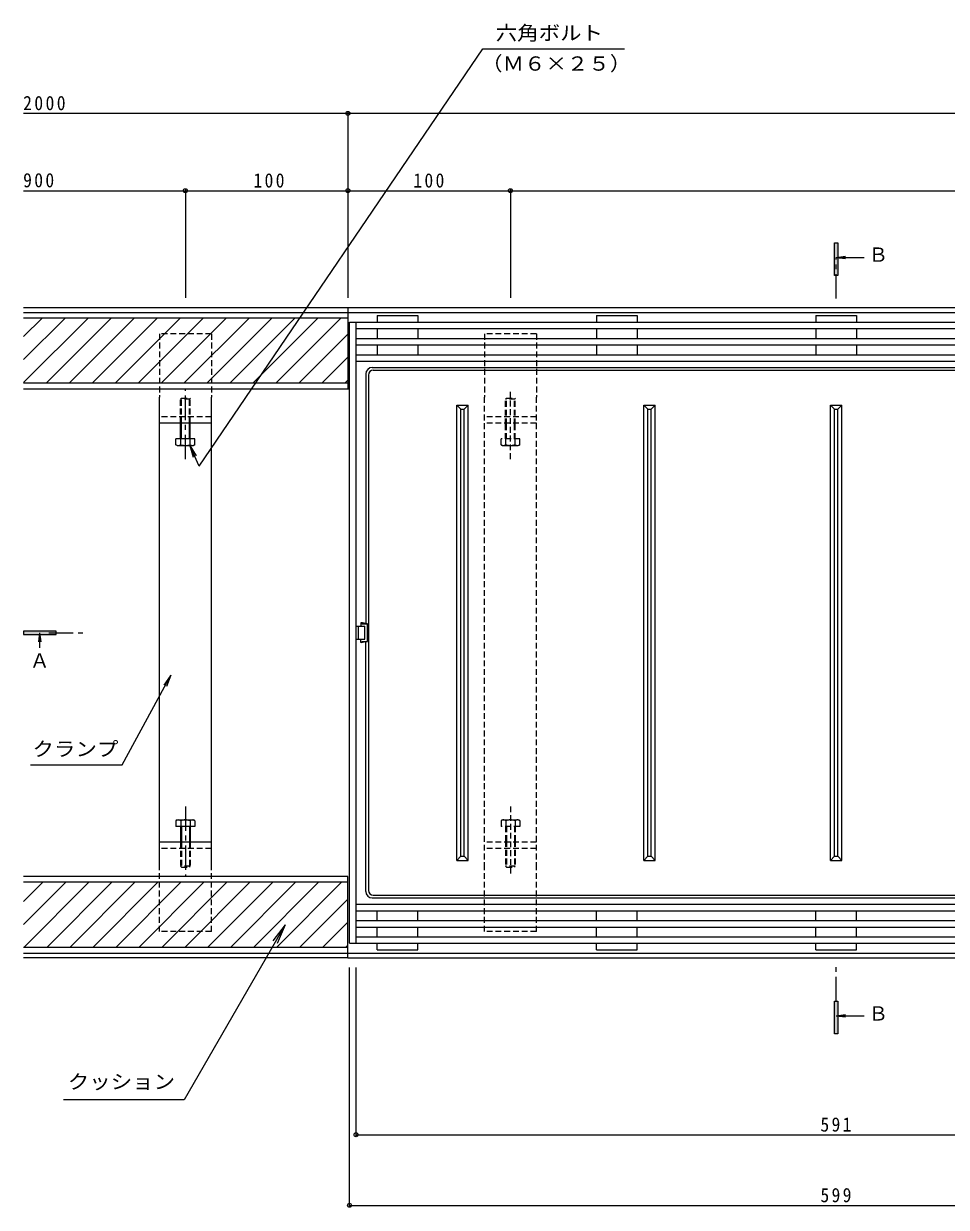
# Model space of a CAD drawing. Units: millimetres at full size, sheet at 1:3. Extents: x -1129 to 1149, y -824 to 763.
# Drawn here: x -1129 to -561, y -22 to 706 of the extents above; entities that cross this region are included whole.
import ezdxf
from ezdxf.enums import TextEntityAlignment as Align

# ---------------------------------------------------------------- set-up
doc = ezdxf.new("R2010")
doc.units = ezdxf.units.MM
doc.header["$LTSCALE"] = 3
doc.header["$PDMODE"] = 32
doc.header["$PDSIZE"] = 2.4
doc.linetypes.add('CHAIN1', pattern=[8, 5, -1, 1, -1])
doc.linetypes.add('DASHED1', pattern=[1.8, 1.2, -0.6])
for name, color, linetype, lineweight in [('4-0', 7, 'Continuous', 9), ('4-1', 7, 'Continuous', 9), ('4-2', 3, 'Continuous', 9), ('4-4', 7, 'Continuous', 9), ('4-5', 7, 'Continuous', 9), ('4-6', 6, 'Continuous', 5), ('4-8', 3, 'Continuous', 9), ('4-C', 2, 'DASHED1', 9)]:
    doc.layers.add(name, color=color, linetype=linetype, lineweight=lineweight)
doc.styles.add('ＭＳ ゴシック', font='')
doc.styles.get('ＭＳ ゴシック').set_extended_font_data('MS Gothic')

msp = doc.modelspace()

# ---------------------------------------------------------------- linework, layer by layer
at = {"layer": '4-0'}
for p, q in [((-929.126, 531.089), (-929.126, 481.089)), ((-1128.626, 481.089), (-928.626, 481.089)), ((-929.126, 131.089), (-929.126, 181.089)), ((-929.126, 131.089), (-1128.626, 131.089))]:
    msp.add_line(p, q, dxfattribs=at)
at = {"layer": '4-1'}
for p, q in [((-1128.626, 531.089), (-929.126, 531.089)), ((-1128.626, 528.089), (-929.126, 528.089)), ((-929.126, 531.089), (-129.126, 531.089)), ((-929.126, 528.089), (-129.126, 528.089)), ((-929.126, 181.089), (-1128.626, 181.089)), ((-1128.626, 134.089), (-929.126, 134.089)), ((-929.126, 134.089), (-129.126, 134.089)), ((-929.126, 131.089), (-129.126, 131.089))]:
    msp.add_line(p, q, dxfattribs=at)
at = {"layer": '4-2'}
for p, q in [((-911.126, 526.089), (-886.126, 526.089)), ((-911.126, 526.089), (-911.126, 522.089)), ((-886.126, 526.089), (-886.126, 522.089)), ((-776.126, 526.089), (-751.126, 526.089)), ((-776.126, 526.089), (-776.126, 522.089)), ((-751.126, 526.089), (-751.126, 522.089)), ((-641.126, 526.089), (-616.126, 526.089)), ((-641.126, 526.089), (-641.126, 522.089)), ((-616.126, 526.089), (-616.126, 522.089)), ((-924.126, 140.089), (-924.126, 522.089)), ((-924.126, 518.089), (-333.125, 518.089)), ((-911.126, 518.089), (-911.126, 512.089)), ((-886.126, 518.089), (-886.126, 512.089)), ((-776.126, 518.089), (-776.126, 512.089)), ((-751.126, 518.089), (-751.126, 512.089)), ((-641.126, 518.089), (-641.126, 512.089)), ((-616.126, 518.089), (-616.126, 512.089)), ((-924.126, 512.089), (-333.125, 512.089)), ((-924.126, 508.089), (-333.125, 508.089)), ((-911.126, 508.089), (-911.126, 502.089)), ((-886.126, 508.089), (-886.126, 502.089)), ((-776.126, 508.089), (-776.126, 502.089)), ((-751.126, 508.089), (-751.126, 502.089)), ((-641.126, 508.089), (-641.126, 502.089)), ((-616.126, 508.089), (-616.126, 502.089)), ((-924.126, 502.089), (-333.125, 502.089)), ((-924.126, 498.089), (-333.125, 498.089)), ((-918.108, 490.22), (-918.108, 336.755)), ((-916.537, 489.57), (-916.537, 172.609)), ((-914.108, 494.22), (-343.143, 494.22)), ((-913.537, 492.57), (-343.715, 492.57)), ((-862.126, 471.089), (-855.126, 471.089)), ((-862.126, 191.089), (-862.126, 471.089)), ((-862.126, 471.089), (-859.626, 468.589)), ((-859.626, 468.589), (-857.626, 468.589)), ((-859.626, 193.589), (-859.626, 468.589)), ((-855.126, 471.089), (-857.626, 468.589)), ((-857.626, 193.589), (-857.626, 468.589)), ((-855.126, 191.089), (-855.126, 471.089)), ((-747.126, 471.089), (-740.126, 471.089)), ((-747.126, 191.089), (-747.126, 471.089)), ((-747.126, 471.089), (-744.626, 468.589)), ((-744.626, 468.589), (-742.626, 468.589)), ((-744.626, 193.589), (-744.626, 468.589)), ((-740.126, 471.089), (-742.626, 468.589)), ((-742.626, 193.589), (-742.626, 468.589)), ((-740.126, 191.089), (-740.126, 471.089)), ((-632.126, 191.089), (-632.126, 471.089)), ((-632.126, 471.089), (-625.126, 471.089)), ((-629.626, 193.589), (-629.626, 468.589)), ((-625.126, 471.089), (-627.626, 468.589)), ((-627.626, 193.589), (-627.626, 468.589)), ((-625.126, 191.089), (-625.126, 471.089)), ((-924.126, 335.089), (-918.626, 335.089)), ((-922.626, 327.089), (-922.626, 335.089)), ((-921.116, 337.089), (-921.116, 335.089)), ((-918.626, 327.089), (-918.626, 335.089)), ((-917.108, 325.589), (-917.108, 336.589)), ((-924.126, 327.089), (-918.626, 327.089)), ((-921.116, 325.089), (-921.116, 327.089)), ((-918.108, 171.959), (-918.108, 325.423)), ((-862.126, 191.089), (-859.626, 193.589)), ((-862.126, 191.089), (-855.126, 191.089)), ((-859.626, 193.589), (-857.626, 193.589)), ((-855.126, 191.089), (-857.626, 193.589)), ((-747.126, 191.089), (-744.626, 193.589)), ((-747.126, 191.089), (-740.126, 191.089)), ((-744.626, 193.589), (-742.626, 193.589)), ((-740.126, 191.089), (-742.626, 193.589)), ((-632.126, 191.089), (-625.126, 191.089)), ((-625.126, 191.089), (-627.626, 193.589)), ((-914.108, 167.959), (-343.143, 167.959)), ((-913.537, 169.609), (-343.715, 169.609)), ((-924.126, 164.089), (-333.125, 164.089)), ((-924.126, 160.089), (-333.125, 160.089)), ((-924.126, 154.089), (-333.125, 154.089)), ((-911.126, 154.089), (-911.126, 160.089)), ((-886.126, 154.089), (-886.126, 160.089)), ((-776.126, 154.089), (-776.126, 160.089)), ((-751.126, 154.089), (-751.126, 160.089)), ((-641.126, 154.089), (-641.126, 160.089)), ((-616.126, 154.089), (-616.126, 160.089)), ((-924.126, 150.089), (-333.125, 150.089)), ((-911.126, 144.089), (-911.126, 150.089)), ((-886.126, 144.089), (-886.126, 150.089)), ((-776.126, 144.089), (-776.126, 150.089)), ((-751.126, 144.089), (-751.126, 150.089)), ((-641.126, 144.089), (-641.126, 150.089)), ((-616.126, 144.089), (-616.126, 150.089)), ((-928.126, 140.089), (-329.125, 140.089)), ((-924.126, 144.089), (-333.125, 144.089)), ((-911.126, 136.089), (-911.126, 140.089)), ((-886.126, 136.089), (-886.126, 140.089)), ((-776.126, 136.089), (-776.126, 140.089)), ((-751.126, 136.089), (-751.126, 140.089)), ((-641.126, 136.089), (-641.126, 140.089)), ((-616.126, 136.089), (-616.126, 140.089)), ((-911.126, 136.089), (-886.126, 136.089)), ((-776.126, 136.089), (-751.126, 136.089)), ((-641.126, 136.089), (-616.126, 136.089))]:
    msp.add_line(p, q, dxfattribs=at)
for points in [[(-928.126, 140.089), (-928.126, 522.089), (-329.125, 522.089)], [(-632.126, 471.089), (-629.626, 468.589), (-627.626, 468.589)], [(-632.126, 191.089), (-629.626, 193.589), (-627.626, 193.589)]]:
    msp.add_lwpolyline(points, dxfattribs=at)
for points in [[(-921.116, 337.089), (-920.116, 336.589), (-917.108, 336.589), (-920.116, 337.089)], [(-921.116, 325.089), (-920.116, 325.589), (-917.108, 325.589), (-920.116, 325.089)]]:
    msp.add_lwpolyline(points, close=True, dxfattribs=at)
for centre, radius, start, end in [((-914.108, 490.22), 4, 90, 180), ((-913.537, 489.57), 3, 90, 180), ((-914.108, 171.959), 4, 180, 270), ((-913.537, 172.609), 3, 180, 270)]:
    msp.add_arc(centre, radius, start, end, dxfattribs=at)
at = {"layer": '4-4'}
for p, q in [((-1128.626, 650.52), (-129.126, 650.52)), ((-929.126, 651.42), (-929.126, 537.089)), ((-1128.626, 602.924), (-929.126, 602.924)), ((-1029.126, 603.824), (-1029.126, 537.089)), ((-929.126, 602.924), (-129.126, 602.924)), ((-829.126, 603.824), (-829.126, 537.089)), ((-928.126, -22.009), (-928.126, 125.089)), ((-924.126, 21.423), (-924.126, 125.089)), ((-924.126, 22.323), (-333.125, 22.323)), ((-928.126, -21.109), (-329.125, -21.109))]:
    msp.add_line(p, q, dxfattribs=at)
for p in [(-929.126, 650.52), (-1029.126, 602.924), (-929.126, 602.924), (-829.126, 602.924), (-924.126, 22.323), (-928.126, -21.109)]:
    msp.add_point(p, dxfattribs=at)
at = {"layer": '4-5', "color": 4}
for p, q in [((-629.626, 550.854), (-629.626, 570.854)), ((-628.626, 561.883), (-623.021, 562.621)), ((-628.626, 561.883), (-623.021, 561.145)), ((-628.626, 561.883), (-611.41, 561.883)), ((-1128.626, 332.089), (-1128.626, 330.089)), ((-1108.626, 332.089), (-1128.626, 332.089)), ((-1128.626, 330.089), (-1108.626, 330.089)), ((-1118.86, 331.089), (-1119.595, 325.504)), ((-1118.86, 331.089), (-1118.124, 325.504)), ((-1118.86, 331.089), (-1118.86, 321.686)), ((-1108.626, 330.089), (-1108.626, 332.089)), ((-629.626, 84.454), (-629.626, 104.454)), ((-628.626, 95.53), (-623.021, 96.268)), ((-628.626, 95.53), (-623.021, 94.793)), ((-628.626, 95.53), (-611.41, 95.53))]:
    msp.add_line(p, q, dxfattribs=at)
at = {"layer": '4-5', "color": 4, "linetype": 'CHAIN1'}
for p, q in [((-628.626, 536.582), (-628.626, 561.883)), ((-1113.126, 331.089), (-1089.934, 331.089)), ((-628.626, 104.454), (-628.626, 125.589))]:
    msp.add_line(p, q, dxfattribs=at)
at = {"layer": '4-5'}
for p, q in [((-1026.463, 446.241), (-1024.248, 439.076)), ((-1038.047, 304.918), (-1040.724, 297.912)), ((-1124.318, 249.731), (-1067.925, 249.731)), ((-967.761, 151.502), (-975.371, 141.585)), ((-967.761, 151.502), (-972.545, 139.954))]:
    msp.add_line(p, q, dxfattribs=at)
for points in [[(-1020.657, 433.605), (-846.174, 690.092), (-758.878, 690.092)], [(-1020.657, 433.605), (-1026.463, 446.241), (-1022.469, 439.893)], [(-1067.925, 249.731), (-1038.047, 304.918), (-1042.446, 298.844)], [(-967.761, 151.502), (-1029.914, 43.85), (-1104.038, 43.85)]]:
    msp.add_lwpolyline(points, dxfattribs=at)
at = {"layer": '4-5', "color": 4}
for points in [[(-629.626, 570.854), (-627.626, 570.854), (-627.626, 550.854), (-629.626, 550.854)], [(-629.626, 104.454), (-627.626, 104.454), (-627.626, 84.454), (-629.626, 84.454)]]:
    msp.add_lwpolyline(points, dxfattribs=at)
for points in [[(-629.626, 570.854), (-629.626, 550.854), (-627.626, 570.854), (-627.626, 550.854)], [(-1108.626, 332.089), (-1108.626, 330.089), (-1128.626, 332.089), (-1128.626, 330.089)], [(-629.626, 104.454), (-629.626, 84.454), (-627.626, 104.454), (-627.626, 84.454)]]:
    msp.add_solid(points, dxfattribs=at)
at = {"layer": '4-6'}
for p, q in [((-1128.626, 484.932), (-1088.968, 524.589)), ((-1128.626, 499.074), (-1103.111, 524.589)), ((-1128.626, 513.216), (-1117.253, 524.589)), ((-929.126, 524.589), (-1128.626, 524.589)), ((-1114.826, 484.589), (-1074.826, 524.589)), ((-1100.684, 484.589), (-1060.684, 524.589)), ((-1086.542, 484.589), (-1046.542, 524.589)), ((-1072.4, 484.589), (-1032.4, 524.589)), ((-1058.258, 484.589), (-1018.258, 524.589)), ((-1044.116, 484.589), (-1004.116, 524.589)), ((-1029.973, 484.589), (-989.973, 524.589)), ((-1015.831, 484.589), (-975.831, 524.589)), ((-1001.689, 484.589), (-961.689, 524.589)), ((-987.547, 484.589), (-947.547, 524.589)), ((-973.405, 484.589), (-933.405, 524.589)), ((-929.126, 524.589), (-929.126, 484.589)), ((-959.263, 484.589), (-929.126, 514.726)), ((-945.121, 484.589), (-929.126, 500.584)), ((-929.126, 484.589), (-1128.626, 484.589)), ((-930.979, 484.589), (-929.126, 486.442)), ((-1128.626, 165.799), (-1116.836, 177.589)), ((-1128.626, 151.657), (-1102.694, 177.589)), ((-929.126, 177.589), (-1128.626, 177.589)), ((-1128.552, 137.589), (-1088.552, 177.589)), ((-1114.41, 137.589), (-1074.41, 177.589)), ((-1100.268, 137.589), (-1060.268, 177.589)), ((-1086.126, 137.589), (-1046.126, 177.589)), ((-1071.984, 137.589), (-1031.984, 177.589)), ((-1057.841, 137.589), (-1017.841, 177.589)), ((-1043.699, 137.589), (-1003.699, 177.589)), ((-1029.557, 137.589), (-989.557, 177.589)), ((-1015.415, 137.589), (-975.415, 177.589)), ((-1001.273, 137.589), (-961.273, 177.589)), ((-987.131, 137.589), (-947.131, 177.589)), ((-972.989, 137.589), (-932.989, 177.589)), ((-929.126, 137.589), (-929.126, 177.589)), ((-958.846, 137.589), (-929.126, 167.31)), ((-944.704, 137.589), (-929.126, 153.167)), ((-930.562, 137.589), (-929.126, 139.025)), ((-929.126, 137.589), (-1128.626, 137.589))]:
    msp.add_line(p, q, dxfattribs=at)
at = {"layer": '4-8', "linetype": 'DASHED1'}
for p, q in [((-1013.126, 514.889), (-1045.126, 514.889)), ((-1045.126, 514.889), (-1045.126, 475.889)), ((-1013.126, 514.889), (-1013.126, 475.889)), ((-845.126, 514.889), (-845.126, 475.889)), ((-813.126, 514.889), (-845.126, 514.889)), ((-813.126, 514.889), (-813.126, 475.889)), ((-845.126, 186.289), (-845.126, 475.889)), ((-813.126, 186.289), (-813.126, 475.889)), ((-1013.126, 463.889), (-1045.126, 463.889)), ((-813.126, 463.889), (-845.126, 463.889)), ((-813.126, 459.889), (-845.126, 459.889)), ((-1013.126, 198.289), (-1045.126, 198.289)), ((-813.126, 202.289), (-845.126, 202.289)), ((-813.126, 198.289), (-845.126, 198.289)), ((-1013.126, 147.289), (-1013.126, 186.289)), ((-845.126, 147.289), (-845.126, 186.289)), ((-813.126, 147.289), (-813.126, 186.289)), ((-813.126, 147.289), (-845.126, 147.289))]:
    msp.add_line(p, q, dxfattribs=at)
at = {"layer": '4-8'}
for p, q in [((-1045.126, 186.289), (-1045.126, 475.889)), ((-1013.126, 186.289), (-1013.126, 475.889)), ((-1013.126, 459.889), (-1045.126, 459.889)), ((-1013.126, 202.289), (-1045.126, 202.289))]:
    msp.add_line(p, q, dxfattribs=at)
at = {"layer": '4-8', "linetype": 'DASHED1'}
msp.add_lwpolyline([(-1013.126, 147.289), (-1045.126, 147.289), (-1045.126, 186.289)], dxfattribs=at)
at = {"layer": '4-C', "linetype": 'CHAIN1'}
for p, q in [((-1029.126, 437.88), (-1029.126, 480.774)), ((-1029.126, 224.298), (-1029.126, 181.404))]:
    msp.add_line(p, q, dxfattribs=at)
at = {"layer": '4-C'}
for p, q in [((-829.126, 437.88), (-829.126, 480.774)), ((-1031.584, 475.241), (-1032.126, 474.7)), ((-1026.126, 474.7), (-1032.126, 474.7)), ((-1032.126, 459.889), (-1032.126, 474.7)), ((-1031.584, 475.241), (-1026.667, 475.241)), ((-1031.584, 459.889), (-1031.584, 475.241)), ((-1026.667, 475.241), (-1026.126, 474.7)), ((-1026.667, 459.889), (-1026.667, 475.241)), ((-1026.126, 459.889), (-1026.126, 474.7)), ((-831.584, 475.241), (-832.126, 474.7)), ((-826.126, 474.7), (-832.126, 474.7)), ((-831.584, 459.241), (-831.584, 475.241)), ((-831.584, 475.241), (-826.667, 475.241)), ((-826.667, 459.241), (-826.667, 475.241)), ((-826.667, 475.241), (-826.126, 474.7)), ((-826.126, 459.241), (-826.126, 474.7)), ((-831.584, 450.241), (-831.584, 459.241)), ((-826.667, 450.241), (-826.667, 459.241)), ((-826.126, 450.241), (-826.126, 459.241)), ((-823.352, 450.241), (-834.899, 450.241)), ((-834.899, 446.688), (-834.899, 450.241)), ((-834.126, 446.241), (-834.899, 446.688)), ((-834.126, 446.241), (-824.126, 446.241)), ((-832.013, 446.688), (-832.013, 450.241)), ((-826.239, 446.688), (-826.239, 450.241)), ((-823.352, 446.688), (-824.126, 446.241)), ((-823.352, 446.688), (-823.352, 450.241)), ((-829.126, 224.298), (-829.126, 181.404)), ((-834.126, 215.937), (-834.899, 215.49)), ((-834.899, 215.49), (-834.899, 211.937)), ((-823.352, 211.937), (-834.899, 211.937)), ((-834.126, 215.937), (-824.126, 215.937)), ((-832.013, 215.49), (-832.013, 211.937)), ((-831.584, 211.937), (-831.584, 202.937)), ((-826.667, 211.937), (-826.667, 202.937)), ((-826.239, 215.49), (-826.239, 211.937)), ((-826.126, 211.937), (-826.126, 202.937)), ((-823.352, 215.49), (-824.126, 215.937)), ((-823.352, 215.49), (-823.352, 211.937)), ((-1032.126, 202.289), (-1032.126, 187.478)), ((-1031.584, 202.289), (-1031.584, 186.937)), ((-1026.667, 202.289), (-1026.667, 186.937)), ((-1026.126, 202.289), (-1026.126, 187.478)), ((-831.584, 202.937), (-831.584, 186.937)), ((-826.667, 202.937), (-826.667, 186.937)), ((-826.126, 202.937), (-826.126, 187.478)), ((-1031.584, 186.937), (-1032.126, 187.478)), ((-1026.126, 187.478), (-1032.126, 187.478)), ((-1031.584, 186.937), (-1026.667, 186.937)), ((-1026.667, 186.937), (-1026.126, 187.478)), ((-826.126, 187.478), (-832.126, 187.478)), ((-831.584, 186.937), (-832.126, 187.478)), ((-831.584, 186.937), (-826.667, 186.937)), ((-826.667, 186.937), (-826.126, 187.478))]:
    msp.add_line(p, q, dxfattribs=at)
at = {"layer": '4-C', "linetype": 'Continuous'}
for p, q in [((-1032.126, 450.241), (-1032.126, 459.889)), ((-1031.584, 450.241), (-1031.584, 459.889)), ((-1026.667, 450.241), (-1026.667, 459.889)), ((-1026.126, 450.241), (-1026.126, 459.889)), ((-1034.899, 446.688), (-1034.899, 450.241)), ((-1023.352, 450.241), (-1034.899, 450.241)), ((-1034.126, 446.241), (-1034.899, 446.688)), ((-1034.126, 446.241), (-1024.126, 446.241)), ((-1032.013, 446.688), (-1032.013, 450.241)), ((-1026.239, 446.688), (-1026.239, 450.241)), ((-1023.352, 446.688), (-1024.126, 446.241)), ((-1023.352, 446.688), (-1023.352, 450.241)), ((-1034.126, 215.937), (-1034.899, 215.49)), ((-1034.899, 215.49), (-1034.899, 211.937)), ((-1023.352, 211.937), (-1034.899, 211.937)), ((-1034.126, 215.937), (-1024.126, 215.937)), ((-1032.126, 211.937), (-1032.126, 202.289)), ((-1032.013, 215.49), (-1032.013, 211.937)), ((-1031.584, 211.937), (-1031.584, 202.289)), ((-1026.667, 211.937), (-1026.667, 202.289)), ((-1026.239, 215.49), (-1026.239, 211.937)), ((-1026.126, 211.937), (-1026.126, 202.289)), ((-1023.352, 215.49), (-1024.126, 215.937)), ((-1023.352, 215.49), (-1023.352, 211.937))]:
    msp.add_line(p, q, dxfattribs=at)
at = {"layer": '4-C'}
for points in [[(-832.126, 450.241), (-832.126, 459.241), (-832.126, 474.7)], [(-832.126, 211.937), (-832.126, 202.937), (-832.126, 187.478)]]:
    msp.add_lwpolyline(points, dxfattribs=at)
at = {"layer": '4-C', "linetype": 'Continuous'}
for centre, radius, start, end in [((-1033.195, 449.639), 3.408, 240, 265.61574), ((-1033.546, 449.088), 2.848, 271.80869, 302.57555), ((-1029.126, 455.795), 9.553, 252.41203, 270), ((-1029.126, 455.795), 9.553, 270, 287.58795), ((-1024.706, 449.088), 2.848, 237.42444, 268.1913), ((-1025.056, 449.639), 3.408, 274.38425, 299.99998), ((-1033.195, 212.539), 3.408, 94.38426, 120), ((-1033.546, 213.09), 2.848, 57.42445, 88.19131), ((-1029.126, 206.383), 9.553, 90, 107.58797), ((-1029.126, 206.383), 9.553, 72.41205, 90), ((-1024.706, 213.09), 2.848, 91.8087, 122.57556), ((-1025.056, 212.539), 3.408, 60.00002, 85.61575)]:
    msp.add_arc(centre, radius, start, end, dxfattribs=at)
at = {"layer": '4-C'}
for centre, radius, start, end in [((-833.195, 449.639), 3.408, 240, 265.61574), ((-833.546, 449.088), 2.848, 271.80869, 302.57555), ((-829.126, 455.795), 9.553, 252.41203, 270), ((-829.126, 455.795), 9.553, 270, 287.58795), ((-824.706, 449.088), 2.848, 237.42444, 268.1913), ((-825.056, 449.639), 3.408, 274.38425, 299.99998), ((-833.195, 212.539), 3.408, 94.38426, 120), ((-833.546, 213.09), 2.848, 57.42445, 88.19131), ((-829.126, 206.383), 9.553, 90, 107.58797), ((-829.126, 206.383), 9.553, 72.41205, 90), ((-824.706, 213.09), 2.848, 91.8087, 122.57556), ((-825.056, 212.539), 3.408, 60.00002, 85.61575)]:
    msp.add_arc(centre, radius, start, end, dxfattribs=at)

# ---------------------------------------------------------------- texts
at = {"layer": '4-4', "color": 2, "char_height": 8.798, "attachment_point": 7, "style": 'ＭＳ ゴシック'}
for s, insert in [('\\T1.28;\\W0.9;2000', (-1128.941, 652.32)), ('\\T1.27;\\W0.9;900', (-1128.941, 604.879)), ('\\T1.27;\\W0.9;100', (-987.246, 604.724)), ('\\T1.27;\\W0.9;100', (-888.876, 604.724)), ('\\T1.27;\\W0.9;591', (-638.376, 24.123)), ('\\T1.27;\\W0.9;599', (-638.376, -19.309))]:
    msp.add_mtext(s, dxfattribs=dict(at, insert=insert))
at = {"layer": '4-5', "color": 2, "style": 'ＭＳ ゴシック', "width": 1.1}
for s, p in [('六角ボルト', (-838.167, 692.899)), ('（Ｍ６×２５）', (-847.152, 674.103)), ('クランプ', (-1123.168, 252.538)), ('クッション', (-1101.473, 47.897))]:
    msp.add_text(s, height=8.798, dxfattribs=at).set_placement(p, align=Align.BOTTOM_LEFT)
at = {"layer": '4-5', "color": 2, "style": 'ＭＳ ゴシック'}
for s, p in [('Ｂ', (-608.791, 556.585)), ('Ａ', (-1124.782, 306.962)), ('Ｂ', (-608.791, 89.881))]:
    msp.add_text(s, height=8.798, dxfattribs=at).set_placement(p, align=Align.BOTTOM_LEFT)

doc.saveas('drawing.dxf')
